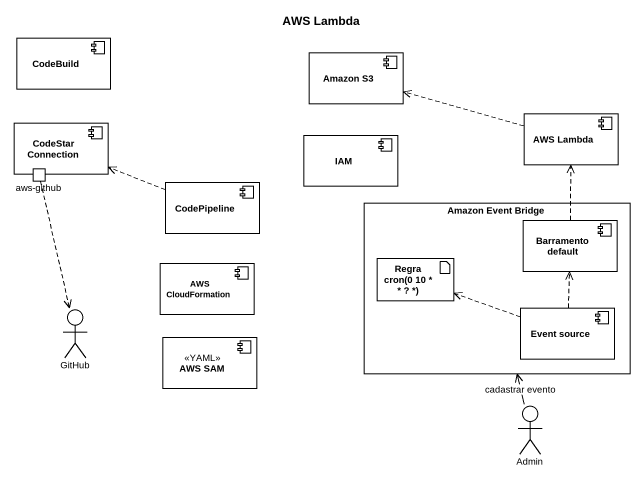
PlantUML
@startuml
title AWS Lambda
component CodeBuild
component "Amazon S3" as Amazon_S3
component "CodeStar Connection" as CodeStar_Connection {
  port "aws-github" as aws_github
}
component IAM
component "AWS Lambda" as AWS_Lambda
component CodePipeline
rectangle "Amazon Event Bridge" as Amazon_Event_Bridge {
  component "Barramento default" as Barramento_default
  artifact "Regra cron(0 10 * * ? *)" as Regra_cron_0_10
  component "Event source" as Event_source
}
component "AWS CloudFormation" as AWS_CloudFormation
actor GitHub
component "AWS SAM" as AWS_SAM <<YAML>>
actor Admin
AWS_Lambda .left.> Amazon_S3
aws_github ..> GitHub
CodePipeline .left.> CodeStar_Connection
Barramento_default .up.> AWS_Lambda
Event_source .up.> Barramento_default
Event_source .left.> Regra_cron_0_10
Admin -up-> Amazon_Event_Bridge : cadastrar evento
@enduml
